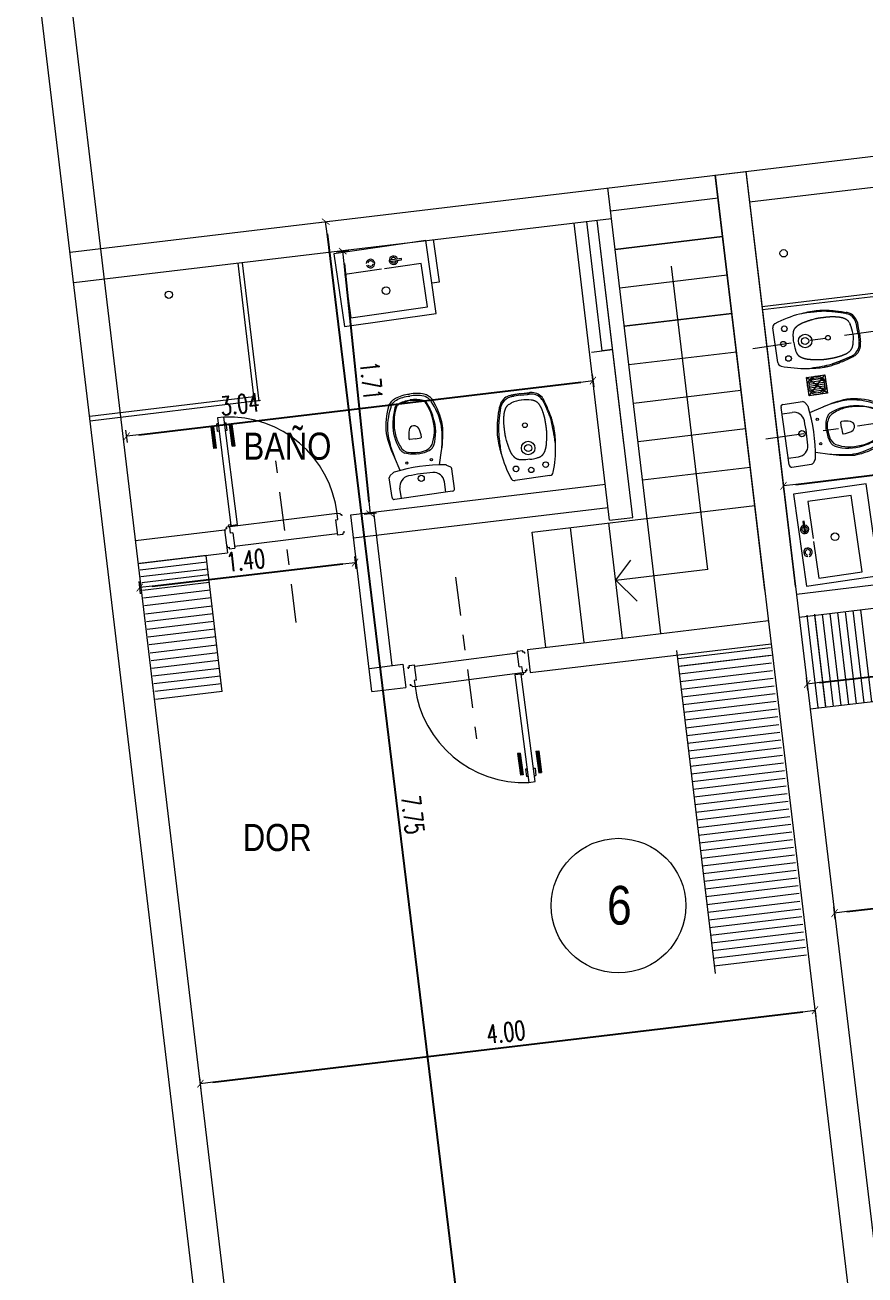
# Model space of a CAD drawing. Header units: millimetres. Extents: x 4525 to 9082, y 179 to 563.
# Drawn here: x 5375.86 to 5381.29, y 530.25 to 538.33 of the extents above; entities that cross this region are included whole.
import ezdxf

# ---------------------------------------------------------------- set-up
doc = ezdxf.new("R2010")
doc.units = ezdxf.units.MM
doc.header["$LTSCALE"] = 100
doc.linetypes.add('ACAD_ISO04W100', pattern=[30, 24, -3, 0, -3])
doc.linetypes.add('DASHDOT2', pattern=[0.5, 0.25, -0.125, 0, -0.125])
doc.layers.get('DEFPOINTS').update_dxf_attribs({"lineweight": 5})
for name, color, linetype, lineweight in [('000-Ejes', 251, 'ACAD_ISO04W100', 5), ('004-Carpinterias', 1, 'Continuous', 18), ('005-Sanitarios', 1, 'Continuous', 18), ('006-Cotas parciales', 7, 'Continuous', 5), ('A01-Barrido', 250, 'Continuous', 5), ('HATCH MUROS', 251, 'Continuous', 9), ('LINEA', 8, 'Continuous', 5), ('SANIT', 12, 'Continuous', 13), ('SANIT-INT', 11, 'Continuous', 5)]:
    doc.layers.add(name, color=color, linetype=linetype, lineweight=lineweight)
doc.styles.add('AREAL', font='ARIALN.TTF')
doc.styles.add('COTAS', font='ROMANS.shx', dxfattribs={"width": 0.7})
doc.dimstyles.new('COTA40', dxfattribs={"dimscale": 0.4, "dimtxt": 0.3, "dimasz": 0.2, "dimexe": 0, "dimexo": 0, "dimgap": 0.09, "dimtad": 1, "dimzin": 0, "dimdsep": 46, "dimtxsty": 'COTAS', "dimblk1": 'COTA_N', "dimblk2": 'COTA_N', "dimsah": 1, "dimcen": 0.1, "dimclrd": 1, "dimclre": 8, "dimclrt": 5, "dimaunit": 1, "dimadec": 3, "dimazin": 0, "dimtfac": 1, "dimtix": 1, "dimtmove": 2, "dimatfit": 3, "dimldrblk": 'COTA_N', "dimfxl": 0, "dimtolj": 1, "dimtzin": 0, "dimarcsym": 0})

# ---------------------------------------------------------------- blocks, each defined once
blk = doc.blocks.new('COTA_N')
for p, q in [((-1, 0), (0, 0)), ((0, 0.5), (0, -0.5))]:
    blk.add_line(p, q)
at = {"const_width": 0.065}
blk.add_lwpolyline([(0.14, 0.14), (0.28, 0.28), (0, 0), (-0.14, -0.14), (-0.28, -0.28)], dxfattribs=at)
blk = doc.blocks.new('*D431')
at = {"layer": '006-Cotas parciales', "color": 1, "lineweight": -2, "ltscale": 100}
blk.add_line((5376.6826, 534.701), (5377.9164, 534.8443), dxfattribs=at)
at = {"layer": 'DEFPOINTS', "color": 0, "ltscale": 100}
for p in [(5377.9959, 534.8535), (5377.9959, 534.8535), (5376.6031, 534.6918)]:
    blk.add_point(p, dxfattribs=at)
at = {"layer": '006-Cotas parciales', "color": 1, "lineweight": -2, "ltscale": 100, "xscale": 0.08000000000000002, "yscale": 0.08000000000000002, "zscale": 0.08000000000000002}
for p, rotation in [((5377.9959, 534.8535), 6.623571191290498), ((5376.6031, 534.6918), 186.6235711912905)]:
    blk.add_blockref('COTA_N', p, dxfattribs=dict(at, rotation=rotation))
at = {"layer": '006-Cotas parciales', "color": 5, "ltscale": 100, "insert": (5377.2884, 534.868), "char_height": 0.12, "attachment_point": 5, "rotation": 6.62357, "style": 'COTAS'}
blk.add_mtext('\\A1;1.40', dxfattribs=at)
blk = doc.blocks.new('*D435')
at = {"layer": '006-Cotas parciales', "color": 1, "lineweight": -2, "ltscale": 100}
blk.add_line((5377.8148, 536.9776), (5378.7321, 529.445), dxfattribs=at)
at = {"layer": 'DEFPOINTS', "color": 0, "ltscale": 100}
for p in [(5377.8051, 537.057), (5378.7418, 529.3655), (5378.7418, 529.3655)]:
    blk.add_point(p, dxfattribs=at)
at = {"layer": '006-Cotas parciales', "color": 1, "lineweight": -2, "ltscale": 100, "xscale": 0.08000000000000002, "yscale": 0.08000000000000002, "zscale": 0.08000000000000002}
for p, rotation in [((5377.8051, 537.057), 96.94317888029448), ((5378.7418, 529.3655), 276.9431788802945)]:
    blk.add_blockref('COTA_N', p, dxfattribs=dict(at, rotation=rotation))
at = {"layer": '006-Cotas parciales', "color": 5, "ltscale": 100, "insert": (5378.3687, 533.2229), "char_height": 0.12, "attachment_point": 5, "rotation": 276.94318, "style": 'COTAS'}
blk.add_mtext('\\A1;7.75', dxfattribs=at)
blk = doc.blocks.new('*D441')
at = {"layer": '006-Cotas parciales', "color": 1, "lineweight": -2, "ltscale": 100}
blk.add_line((5380.8456, 535.3588), (5382.625, 535.5713), dxfattribs=at)
at = {"layer": 'DEFPOINTS', "color": 0, "ltscale": 100}
for p in [(5382.7044, 535.5808), (5382.7044, 535.5808), (5380.7661, 535.3493)]:
    blk.add_point(p, dxfattribs=at)
at = {"layer": '006-Cotas parciales', "color": 1, "lineweight": -2, "ltscale": 100, "xscale": 0.08000000000000002, "yscale": 0.08000000000000002, "zscale": 0.08000000000000002}
for p, rotation in [((5382.7044, 535.5808), 6.811388888834847), ((5380.7661, 535.3493), 186.8113888888348)]:
    blk.add_blockref('COTA_N', p, dxfattribs=dict(at, rotation=rotation))
at = {"layer": '006-Cotas parciales', "color": 5, "ltscale": 100, "insert": (5381.7239, 535.5604), "char_height": 0.12, "attachment_point": 5, "rotation": 6.81139, "style": 'COTAS'}
blk.add_mtext('\\A1;1.95', dxfattribs=at)
blk = doc.blocks.new('*D443')
at = {"layer": '006-Cotas parciales', "color": 1, "lineweight": -2, "ltscale": 100}
blk.add_line((5377.0752, 531.4946), (5380.8901, 531.9503), dxfattribs=at)
at = {"layer": 'DEFPOINTS', "color": 0, "ltscale": 100}
for p in [(5380.9696, 531.9598), (5380.9696, 531.9598), (5376.9958, 531.4851)]:
    blk.add_point(p, dxfattribs=at)
at = {"layer": '006-Cotas parciales', "color": 1, "lineweight": -2, "ltscale": 100, "xscale": 0.08000000000000002, "yscale": 0.08000000000000002, "zscale": 0.08000000000000002}
for p, rotation in [((5380.9696, 531.9598), 6.811388888882875), ((5376.9958, 531.4851), 186.8113888888829)]:
    blk.add_blockref('COTA_N', p, dxfattribs=dict(at, rotation=rotation))
at = {"layer": '006-Cotas parciales', "color": 5, "ltscale": 100, "insert": (5378.9713, 531.8178), "char_height": 0.12, "attachment_point": 5, "rotation": 6.81139, "style": 'COTAS'}
blk.add_mtext('\\A1;4.00', dxfattribs=at)
blk = doc.blocks.new('*D446')
at = {"layer": '006-Cotas parciales', "color": 1, "lineweight": -2, "ltscale": 100}
blk.add_line((5377.9241, 536.7864), (5378.085, 535.2488), dxfattribs=at)
at = {"layer": 'DEFPOINTS', "color": 0, "ltscale": 100}
for p in [(5377.9158, 536.866), (5378.0933, 535.1692), (5378.0933, 535.1692)]:
    blk.add_point(p, dxfattribs=at)
at = {"layer": '006-Cotas parciales', "color": 1, "lineweight": -2, "ltscale": 100, "xscale": 0.08000000000000002, "yscale": 0.08000000000000002, "zscale": 0.08000000000000002}
for p, rotation in [((5377.9158, 536.866), 95.97276014530698), ((5378.0933, 535.1692), 275.972760145307)]:
    blk.add_blockref('COTA_N', p, dxfattribs=dict(at, rotation=rotation))
at = {"layer": '006-Cotas parciales', "color": 5, "ltscale": 100, "insert": (5378.1, 536.0276), "char_height": 0.12, "attachment_point": 5, "rotation": 275.97276, "style": 'COTAS'}
blk.add_mtext('\\A1;1.71', dxfattribs=at)
blk = doc.blocks.new('*D447')
at = {"layer": '006-Cotas parciales', "color": 1, "lineweight": -2, "ltscale": 100}
blk.add_line((5381.1755, 532.597), (5384.0267, 532.9375), dxfattribs=at)
at = {"layer": 'DEFPOINTS', "color": 0, "ltscale": 100}
for p in [(5384.1062, 532.947), (5384.1062, 532.947), (5381.096, 532.5875)]:
    blk.add_point(p, dxfattribs=at)
at = {"layer": '006-Cotas parciales', "color": 1, "lineweight": -2, "ltscale": 100, "xscale": 0.08000000000000002, "yscale": 0.08000000000000002, "zscale": 0.08000000000000002}
for p, rotation in [((5384.1062, 532.947), 6.811388888836006), ((5381.096, 532.5875), 186.811388888836)]:
    blk.add_blockref('COTA_N', p, dxfattribs=dict(at, rotation=rotation))
at = {"layer": '006-Cotas parciales', "color": 5, "ltscale": 100, "insert": (5382.5897, 532.8626), "char_height": 0.12, "attachment_point": 5, "rotation": 6.81139, "style": 'COTAS'}
blk.add_mtext('\\A1;3.03', dxfattribs=at)
blk = doc.blocks.new('INOD-MONACO-AP-PLANTA-CON-DPTO')
at = {"layer": 'SANIT'}
for p, q in [((-0.1875, 0), (0.1875, 0)), ((-0.2045, -0.015), (-0.2045, -0.1421)), ((0.2045, -0.015), (0.2045, -0.1421)), ((-0.1745, -0.1717), (-0.1971, -0.1561)), ((0.1745, -0.1717), (0.1971, -0.1561)), ((-0.13, -0.1795), (-0.156, -0.2704)), ((0.127, -0.1798), (0.1519, -0.2704))]:
    blk.add_line(p, q, dxfattribs=at)
for points in [[(-0.1035, -0.3001, 0.02892), (-0.1109, -0.31, 0.156998), (-0.1327, -0.4882, 0.072829), (-0.105, -0.5872, 0.204333), (-0.0837, -0.607, 0.080392), (-0.002, -0.6224)], [(-0.002, -0.2704, 0.121524), (-0.0852, -0.2859, 0.060693)], [(-0.002, -0.2704, -0.121524), (0.0812, -0.2859, -0.060693)], [(0.0994, -0.3001, -0.02892), (0.1069, -0.31, -0.156998), (0.1287, -0.4882, -0.072829), (0.1009, -0.5872, -0.204333), (0.0796, -0.607, -0.080392), (-0.002, -0.6224)], [(-0.1242, -0.6086, 0.122968), (-0.0912, -0.6341, 0.092568), (-0.002, -0.6472, 0.093376)], [(0.1202, -0.6086, -0.122968), (0.0871, -0.6341, -0.092568), (-0.002, -0.6472, -0.093376)]]:
    blk.add_lwpolyline(points, format="xyb", dxfattribs=at)
for centre, radius, start, end in [((-0.1894, -0.0167), 0.0168, 83.45096, 131.91083), ((0.1894, -0.0167), 0.0168, 48.08917, 96.54904), ((-0.1875, -0.015), 0.017, 140.46963, 180), ((0.1875, -0.015), 0.017, 0, 39.53037), ((-0.1875, -0.1421), 0.017, 180, 235.49148), ((0.1875, -0.1421), 0.017, 304.50852, 0), ((-0.1648, -0.1577), 0.017, 235.49148, 261.45644), ((0, 0.9396), 1.1266, 261.45644, 278.54356), ((0.1648, -0.1577), 0.017, 278.54356, 304.50852), ((0.4075, -0.4211), 0.5833, 165.03562, 174.69818), ((-0.0609, -0.3362), 0.0558, 115.82936, 139.74917), ((0.0568, -0.3362), 0.0558, 40.25083, 64.17064), ((-0.4116, -0.4211), 0.5833, 5.30182, 14.96438), ((0.1074, -0.4152), 0.2847, 170.28909, 184.61099), ((-0.1114, -0.4152), 0.2847, 357.28845, 9.71091), ((0.2448, -0.4064), 0.4224, 184.30141, 206.07105), ((-0.2488, -0.4064), 0.4224, 333.92895, 356.97887), ((-0.0254, -0.5351), 0.1232, 207.5391, 216.66718), ((0.0214, -0.5351), 0.1232, 323.33282, 332.4609)]:
    blk.add_arc(centre, radius, start, end, dxfattribs=at)
at = {"layer": 'SANIT-INT'}
for p, q in [((-0.145, 0), (-0.145, -0.0672)), ((0.145, 0), (0.145, -0.0672)), ((0.0016, -0.368), (-0.0342, -0.3693)), ((0.0016, -0.368), (0.0374, -0.3693))]:
    blk.add_line(p, q, dxfattribs=at)
for points in [[(-0.156, -0.2704, 0.058031), (-0.1852, -0.4288, 0.099768), (-0.1416, -0.607, 0.155256), (-0.0961, -0.6466, 0.093906), (-0.002, -0.6605, 0.093906)], [(-0.0025, -0.2793, 0.08742), (-0.0604, -0.2861, 0.121524)], [(0.1519, -0.2704, -0.058031), (0.1811, -0.4288, -0.099768), (0.1376, -0.607, -0.155256), (0.092, -0.6466, -0.093906), (-0.002, -0.6605, -0.093906)], [(-0.0015, -0.2793, -0.08742), (0.0563, -0.2861, -0.121524)]]:
    blk.add_lwpolyline(points, format="xyb", dxfattribs=at)
for centre, radius in [((0, -0.11), 0.02), ((-0.0823, -0.2209), 0.00743), ((0.0782, -0.2209), 0.00743)]:
    blk.add_circle(centre, radius, dxfattribs=at)
for centre, radius, start, end in [((-0.075, -0.0672), 0.07, 180, 265.7397), ((0.075, -0.0672), 0.07, 274.2603, 0), ((0, 0.9396), 1.0796, 265.7397, 274.2603), ((-0.0358, -0.3585), 0.0764, 108.75085, 160.66582), ((0.0317, -0.3585), 0.0764, 19.33418, 71.24915), ((0.1616, -0.4484), 0.2932, 156.8405, 172.92028), ((-0.034, -0.3743), 0.005, 91.97343, 179.82824), ((0.1519, -0.3748), 0.1909, 179.82824, 196.85929), ((-0.1487, -0.3748), 0.1909, 343.14071, 0.17176), ((0.0372, -0.3743), 0.005, 0.17176, 88.02657), ((-0.1657, -0.4484), 0.2932, 7.07972, 23.1595), ((0.2192, -0.4431), 0.3498, 174.95319, 203.97317), ((-0.0195, -0.4268), 0.0118, 196.85929, 200.59082), ((0.0018, -0.4188), 0.0346, 200.59082, 269.64452), ((0.0014, -0.4188), 0.0346, 270.35548, 339.40918), ((0.0227, -0.4268), 0.0118, 339.40918, 343.14071), ((-0.2232, -0.4431), 0.3498, 336.02683, 5.04681), ((-0.0711, -0.5722), 0.0321, 203.97317, 250.16689), ((0.0045, -0.3624), 0.2552, 250.16689, 268.55187), ((-0.0086, -0.3624), 0.2552, 271.44813, 289.83311), ((0.0671, -0.5722), 0.0321, 289.83311, 336.02683)]:
    blk.add_arc(centre, radius, start, end, dxfattribs=at)
blk = doc.blocks.new('BIDE-MONACO-PLANTA')
at = {"layer": 'SANIT'}
blk.add_line((-0.1132, 0), (0.1132, 0), dxfattribs=at)
for points in [[(-0.1402, -0.4774), (-0.1411, -0.4749), (-0.1421, -0.4717), (-0.1431, -0.4685), (-0.1441, -0.4653), (-0.145, -0.4621), (-0.146, -0.4589), (-0.1469, -0.4557), (-0.1478, -0.4525), (-0.1487, -0.4493), (-0.1495, -0.446), (-0.1504, -0.4428), (-0.1513, -0.4396), (-0.1521, -0.4363), (-0.153, -0.4331), (-0.1538, -0.4298), (-0.1547, -0.4266), (-0.1555, -0.4233), (-0.1564, -0.4201), (-0.1572, -0.4168), (-0.158, -0.4136), (-0.1589, -0.4104), (-0.1597, -0.4071), (-0.1605, -0.4039), (-0.1613, -0.4007), (-0.1621, -0.3974), (-0.1629, -0.3942), (-0.1637, -0.391), (-0.1644, -0.3878), (-0.1651, -0.3846), (-0.1659, -0.3813), (-0.1666, -0.3781), (-0.1672, -0.3749), (-0.1679, -0.3717), (-0.1686, -0.3685), (-0.1692, -0.3653), (-0.1698, -0.362), (-0.1704, -0.3588), (-0.171, -0.3556), (-0.1715, -0.3524), (-0.172, -0.3493), (-0.1725, -0.3461), (-0.1729, -0.3438)], [(0.14, -0.4774), (0.1409, -0.475), (0.1419, -0.4718), (0.1429, -0.4686), (0.1439, -0.4654), (0.1448, -0.4622), (0.1458, -0.459), (0.1467, -0.4558), (0.1476, -0.4526), (0.1485, -0.4493), (0.1493, -0.4461), (0.1502, -0.4429), (0.1511, -0.4396), (0.1519, -0.4364), (0.1528, -0.4332), (0.1536, -0.4299), (0.1545, -0.4267), (0.1553, -0.4234), (0.1562, -0.4202), (0.157, -0.4169), (0.1579, -0.4137), (0.1587, -0.4104), (0.1595, -0.4072), (0.1603, -0.404), (0.1612, -0.4007), (0.1619, -0.3975), (0.1627, -0.3943), (0.1635, -0.3911), (0.1642, -0.3879), (0.165, -0.3846), (0.1657, -0.3814), (0.1664, -0.3782), (0.1671, -0.375), (0.1677, -0.3718), (0.1684, -0.3685), (0.169, -0.3653), (0.1696, -0.3621), (0.1702, -0.3589), (0.1708, -0.3557), (0.1714, -0.3525), (0.1719, -0.3493), (0.1724, -0.3461), (0.1727, -0.3438)], [(0.0001, -0.5406), (-0.044, -0.5396), (-0.0475, -0.5395), (-0.0509, -0.5394), (-0.0541, -0.5394), (-0.0568, -0.5393)], [(-0.0003, -0.5406), (0.0437, -0.5396), (0.0473, -0.5395), (0.0506, -0.5395), (0.0538, -0.5394), (0.0565, -0.5393)], [(-0.0003, -0.5406), (-0.0002, -0.5406)], [(0.0001, -0.5406), (0, -0.5406)]]:
    blk.add_lwpolyline(points, dxfattribs=at)
for centre, radius, start, end in [((-0.1132, -0.0267), 0.0267, 89.97464, 160.71917), ((0.6356, -0.2884), 0.8201, 160.74454, 172.72153), ((0.1132, -0.0267), 0.0267, 19.25546, 90), ((-0.6359, -0.2884), 0.8201, 7.27847, 19.25546), ((1.1865, -0.2275), 1.3649, 179.12043, 182.20966), ((-0.9851, -0.2242), 1.1634, 357.24238, 1.95876), ((1.1865, -0.2205), 1.3649, 182.50375, 185.18056), ((-1.1866, -0.22), 1.3649, 354.79408, 357.47089), ((-0.0223, -0.432), 0.1264, 201.05571, 217.12048), ((0.0221, -0.432), 0.1264, 322.85415, 338.91893), ((-0.058, -0.4545), 0.0844, 219.51901, 265.07285), ((-0.0504, -0.4083), 0.1311, 263.62645, 267.30394), ((0.0503, -0.4083), 0.1311, 272.6707, 276.34819), ((0.0578, -0.4545), 0.0844, 274.90179, 320.45563)]:
    blk.add_arc(centre, radius, start, end, dxfattribs=at)
at = {"layer": 'SANIT-INT'}
for points in [[(0.0001, -0.1217), (-0.0134, -0.1217), (-0.0247, -0.1223), (-0.0341, -0.1231), (-0.0418, -0.1238), (-0.0481, -0.1246), (-0.0533, -0.1254), (-0.0575, -0.1262), (-0.061, -0.127), (-0.064, -0.1277), (-0.0666, -0.1284), (-0.0689, -0.1291), (-0.0709, -0.1298), (-0.0726, -0.1305), (-0.0742, -0.1311), (-0.0756, -0.1318), (-0.0769, -0.1324), (-0.0781, -0.1331), (-0.0793, -0.1337), (-0.0804, -0.1344), (-0.0815, -0.135), (-0.0825, -0.1357), (-0.0835, -0.1363), (-0.0844, -0.137), (-0.0853, -0.1376), (-0.0861, -0.1383), (-0.087, -0.1389), (-0.0877, -0.1396), (-0.0885, -0.1402), (-0.0892, -0.1409), (-0.0899, -0.1415), (-0.0905, -0.1422), (-0.0912, -0.1428), (-0.0918, -0.1435), (-0.0925, -0.1442), (-0.0931, -0.1448), (-0.0938, -0.1456), (-0.0944, -0.1463), (-0.0951, -0.1471), (-0.0958, -0.148), (-0.0966, -0.1489), (-0.0974, -0.1499), (-0.0982, -0.151), (-0.099, -0.1522), (-0.0998, -0.1534), (-0.1007, -0.1546), (-0.1015, -0.1559), (-0.1023, -0.1571), (-0.1031, -0.1584), (-0.1039, -0.1597), (-0.1047, -0.161), (-0.1054, -0.1623), (-0.1061, -0.1636), (-0.1067, -0.1649), (-0.1074, -0.1662), (-0.108, -0.1675), (-0.1087, -0.1688), (-0.1093, -0.1701), (-0.1099, -0.1714), (-0.1105, -0.1727), (-0.111, -0.174), (-0.1116, -0.1753), (-0.1121, -0.1766), (-0.1127, -0.1779), (-0.1132, -0.1793), (-0.1137, -0.1806), (-0.1142, -0.1819), (-0.1147, -0.1832), (-0.1152, -0.1847), (-0.1157, -0.1862), (-0.1162, -0.1878), (-0.1167, -0.1895), (-0.1173, -0.1914), (-0.1178, -0.1934), (-0.1184, -0.1956), (-0.119, -0.1979), (-0.1196, -0.2003), (-0.1202, -0.2027), (-0.1208, -0.2053), (-0.1215, -0.2079), (-0.122, -0.2105), (-0.1226, -0.2131), (-0.1232, -0.2157), (-0.1237, -0.2183), (-0.1243, -0.2209), (-0.1248, -0.2235), (-0.1253, -0.2261), (-0.1258, -0.2287), (-0.1263, -0.2313), (-0.1268, -0.2339), (-0.1273, -0.2365), (-0.1277, -0.2391), (-0.1282, -0.2417), (-0.1286, -0.2443), (-0.129, -0.2469), (-0.1294, -0.2495), (-0.1298, -0.2521), (-0.1301, -0.2547), (-0.1305, -0.2572), (-0.1308, -0.2598), (-0.1309, -0.2609)], [(-0.0001, -0.1217), (0.0133, -0.1217), (0.0247, -0.1223), (0.0341, -0.1231), (0.0418, -0.1238), (0.0481, -0.1246), (0.0532, -0.1254), (0.0574, -0.1262), (0.0609, -0.127), (0.0639, -0.1277), (0.0666, -0.1285), (0.0689, -0.1292), (0.0708, -0.1298), (0.0726, -0.1305), (0.0741, -0.1312), (0.0755, -0.1318), (0.0768, -0.1325), (0.078, -0.1331), (0.0792, -0.1338), (0.0803, -0.1344), (0.0814, -0.1351), (0.0824, -0.1357), (0.0834, -0.1364), (0.0844, -0.137), (0.0852, -0.1377), (0.0861, -0.1383), (0.0869, -0.139), (0.0877, -0.1396), (0.0884, -0.1403), (0.0891, -0.1409), (0.0898, -0.1416), (0.0905, -0.1422), (0.0911, -0.1429), (0.0918, -0.1435), (0.0924, -0.1442), (0.0931, -0.1449), (0.0937, -0.1456), (0.0944, -0.1463), (0.0951, -0.1472), (0.0958, -0.148), (0.0965, -0.149), (0.0973, -0.15), (0.0981, -0.1511), (0.0989, -0.1522), (0.0998, -0.1534), (0.1006, -0.1546), (0.1014, -0.1559), (0.1023, -0.1572), (0.1031, -0.1585), (0.1038, -0.1598), (0.1046, -0.1611), (0.1053, -0.1624), (0.106, -0.1637), (0.1067, -0.165), (0.1073, -0.1663), (0.108, -0.1676), (0.1086, -0.1689), (0.1092, -0.1702), (0.1098, -0.1715), (0.1104, -0.1728), (0.111, -0.1741), (0.1115, -0.1754), (0.1121, -0.1767), (0.1126, -0.178), (0.1131, -0.1793), (0.1136, -0.1806), (0.1141, -0.1819), (0.1146, -0.1833), (0.1151, -0.1847), (0.1156, -0.1862), (0.1161, -0.1878), (0.1166, -0.1896), (0.1172, -0.1914), (0.1177, -0.1935), (0.1183, -0.1956), (0.1189, -0.1979), (0.1195, -0.2003), (0.1201, -0.2028), (0.1208, -0.2053), (0.1214, -0.2079), (0.122, -0.2105), (0.1225, -0.2131), (0.1231, -0.2157), (0.1236, -0.2183), (0.1242, -0.2209), (0.1247, -0.2235), (0.1252, -0.2261), (0.1257, -0.2287), (0.1262, -0.2313), (0.1267, -0.2339), (0.1272, -0.2365), (0.1276, -0.2391), (0.1281, -0.2417), (0.1285, -0.2443), (0.1289, -0.2469), (0.1293, -0.2495), (0.1297, -0.2521), (0.13, -0.2547), (0.1303, -0.2573), (0.1306, -0.2599), (0.1308, -0.261)], [(-0.1301, -0.2549), (-0.1336, -0.2811), (-0.1337, -0.2824), (-0.1338, -0.2838), (-0.134, -0.2853), (-0.1341, -0.2869), (-0.1342, -0.2887), (-0.1343, -0.2906), (-0.1345, -0.2927), (-0.1346, -0.295), (-0.1347, -0.2973), (-0.1348, -0.2998), (-0.1349, -0.3023), (-0.135, -0.3049), (-0.135, -0.3075), (-0.135, -0.3101), (-0.135, -0.3127), (-0.135, -0.3153), (-0.135, -0.3179), (-0.1349, -0.3205), (-0.1349, -0.3231), (-0.1348, -0.3257), (-0.1348, -0.3283), (-0.1347, -0.3309), (-0.1347, -0.3335), (-0.1346, -0.3361), (-0.1346, -0.3387), (-0.1346, -0.3413), (-0.1345, -0.3439), (-0.1344, -0.3465), (-0.1344, -0.3491), (-0.1343, -0.3517), (-0.1342, -0.3543), (-0.1342, -0.3569), (-0.134, -0.3595), (-0.1339, -0.3621), (-0.1338, -0.3647), (-0.1336, -0.3673), (-0.1335, -0.3699), (-0.1332, -0.3725), (-0.133, -0.3751), (-0.1328, -0.3777), (-0.1325, -0.3803), (-0.1322, -0.3829), (-0.1319, -0.3855), (-0.1315, -0.3881), (-0.1312, -0.3907), (-0.1308, -0.3933), (-0.1305, -0.3959), (-0.1301, -0.3985), (-0.1296, -0.4011), (-0.1292, -0.4037), (-0.1288, -0.4063), (-0.1283, -0.4089), (-0.1278, -0.4115), (-0.1273, -0.4141), (-0.1268, -0.4167), (-0.1262, -0.4192), (-0.1257, -0.4217), (-0.1252, -0.4241), (-0.1246, -0.4264), (-0.1241, -0.4286), (-0.1236, -0.4306), (-0.1231, -0.4325), (-0.1227, -0.4342), (-0.1222, -0.4358), (-0.1218, -0.4373), (-0.1214, -0.4388), (-0.121, -0.4401), (-0.1205, -0.4414), (-0.1201, -0.4428), (-0.1197, -0.4441), (-0.1192, -0.4454), (-0.1188, -0.4467), (-0.1183, -0.448), (-0.1178, -0.4493), (-0.1173, -0.4506), (-0.1167, -0.4519), (-0.1162, -0.4532), (-0.1156, -0.4545), (-0.1151, -0.4558), (-0.1145, -0.4571), (-0.1139, -0.4584), (-0.1132, -0.4597), (-0.1126, -0.461), (-0.1119, -0.4623), (-0.1112, -0.4636), (-0.1105, -0.4649), (-0.1098, -0.4662), (-0.109, -0.4675), (-0.1082, -0.4688), (-0.1074, -0.4701), (-0.1065, -0.4714), (-0.1057, -0.4727), (-0.1047, -0.474), (-0.1038, -0.4753), (-0.1028, -0.4766), (-0.1017, -0.4779), (-0.1006, -0.4792), (-0.0994, -0.4805), (-0.0981, -0.4818), (-0.0967, -0.4831), (-0.0953, -0.4844), (-0.0937, -0.4857), (-0.092, -0.487), (-0.0901, -0.4883), (-0.0879, -0.4897), (-0.0853, -0.4911), (-0.0824, -0.4926), (-0.079, -0.4941), (-0.075, -0.4957), (-0.0705, -0.4973), (-0.0651, -0.499), (-0.0637, -0.4994)], [(0.13, -0.2549), (0.1334, -0.2812), (0.1336, -0.2825), (0.1337, -0.2839), (0.1338, -0.2854), (0.134, -0.287), (0.1341, -0.2887), (0.1342, -0.2907), (0.1343, -0.2928), (0.1345, -0.295), (0.1346, -0.2974), (0.1347, -0.2999), (0.1348, -0.3024), (0.1348, -0.305), (0.1349, -0.3076), (0.1349, -0.3102), (0.1349, -0.3128), (0.1349, -0.3154), (0.1348, -0.318), (0.1348, -0.3206), (0.1348, -0.3232), (0.1347, -0.3258), (0.1346, -0.3284), (0.1346, -0.331), (0.1345, -0.3336), (0.1345, -0.3362), (0.1344, -0.3388), (0.1344, -0.3414), (0.1343, -0.344), (0.1343, -0.3466), (0.1342, -0.3492), (0.1342, -0.3518), (0.1341, -0.3544), (0.134, -0.357), (0.1339, -0.3596), (0.1338, -0.3622), (0.1336, -0.3648), (0.1335, -0.3674), (0.1333, -0.37), (0.1331, -0.3726), (0.1329, -0.3752), (0.1326, -0.3778), (0.1323, -0.3804), (0.132, -0.383), (0.1317, -0.3856), (0.1314, -0.3882), (0.131, -0.3908), (0.1307, -0.3934), (0.1303, -0.396), (0.1299, -0.3986), (0.1295, -0.4012), (0.129, -0.4038), (0.1286, -0.4064), (0.1281, -0.409), (0.1276, -0.4116), (0.1271, -0.4142), (0.1266, -0.4168), (0.1261, -0.4193), (0.1255, -0.4218), (0.125, -0.4242), (0.1244, -0.4265), (0.1239, -0.4286), (0.1234, -0.4307), (0.1229, -0.4325), (0.1225, -0.4343), (0.1221, -0.4359), (0.1216, -0.4374), (0.1212, -0.4388), (0.1208, -0.4402), (0.1204, -0.4415), (0.1199, -0.4428), (0.1195, -0.4441), (0.119, -0.4454), (0.1186, -0.4467), (0.1181, -0.448), (0.1176, -0.4493), (0.1171, -0.4506), (0.1165, -0.4519), (0.116, -0.4532), (0.1154, -0.4545), (0.1149, -0.4558), (0.1143, -0.4571), (0.1136, -0.4584), (0.113, -0.4597), (0.1124, -0.461), (0.1117, -0.4623), (0.111, -0.4636), (0.1103, -0.4649), (0.1095, -0.4662), (0.1088, -0.4675), (0.108, -0.4688), (0.1072, -0.4701), (0.1063, -0.4714), (0.1054, -0.4727), (0.1045, -0.474), (0.1036, -0.4753), (0.1025, -0.4766), (0.1015, -0.4779), (0.1004, -0.4792), (0.0992, -0.4805), (0.0979, -0.4818), (0.0965, -0.4831), (0.0951, -0.4844), (0.0935, -0.4857), (0.0918, -0.487), (0.0899, -0.4884), (0.0877, -0.4897), (0.0851, -0.4911), (0.0822, -0.4926), (0.0788, -0.4941), (0.0748, -0.4957), (0.0703, -0.4974), (0.0649, -0.4991), (0.0635, -0.4994)], [(-0.0001, -0.55), (-0.0082, -0.5498), (-0.0153, -0.5496), (-0.0216, -0.5495), (-0.0271, -0.5493), (-0.032, -0.5492), (-0.0364, -0.5491), (-0.0404, -0.549), (-0.0442, -0.549), (-0.0477, -0.5489), (-0.0511, -0.5488), (-0.0543, -0.5487), (-0.057, -0.5486)], [(-0.0001, -0.55), (0.0079, -0.5498), (0.0151, -0.5496), (0.0213, -0.5495), (0.0268, -0.5494), (0.0318, -0.5493), (0.0362, -0.5492), (0.0402, -0.5491), (0.0439, -0.549), (0.0475, -0.5489), (0.0509, -0.5488), (0.0541, -0.5487), (0.0568, -0.5487)]]:
    blk.add_lwpolyline(points, dxfattribs=at)
for centre, radius in [((-0.097, -0.0731), 0.0182), ((0.0001, -0.0524), 0.0172), ((0.097, -0.0732), 0.0182), ((-0.0001, -0.1953), 0.0437), ((-0.0001, -0.1953), 0.0229), ((0, -0.3443), 0.0151)]:
    blk.add_circle(centre, radius, dxfattribs=at)
for centre, radius, start, end in [((-0.0545, -0.4593), 0.0941, 195.06628, 210.97635), ((-0.0182, -0.426), 0.1736, 331.87077, 340.547), ((-0.058, -0.4545), 0.0938, 214.58767, 265.07285), ((-0.0504, -0.4083), 0.1405, 263.62645, 267.30394), ((-0.0001, -0.2766), 0.2317, 253.69484, 269.95961), ((-0.0001, -0.2766), 0.2317, 270.01502, 286.27979), ((0.0503, -0.4083), 0.1405, 272.6707, 276.34819), ((0.0578, -0.4545), 0.0938, 274.90179, 325.38697)]:
    blk.add_arc(centre, radius, start, end, dxfattribs=at)
for points in [[(-0.1779, -0.1845), (-0.1845, -0.2946), (-0.1831, -0.3164), (-0.179, -0.3521), (-0.1734, -0.3814), (-0.1672, -0.4074), (-0.1571, -0.4464), (-0.1458, -0.4838)], [(0.1777, -0.1845), (0.1842, -0.2946), (0.1829, -0.3164), (0.1788, -0.3521), (0.1732, -0.3814), (0.167, -0.4074), (0.1568, -0.4464), (0.1455, -0.4838)]]:
    blk.add_spline(points, degree=3, dxfattribs=at)
blk = doc.blocks.new('REJILLA')
at = {"layer": 'SANIT-INT', "linetype": 'Continuous'}
for p, q in [((-0.06, -0.06), (-0.06, 0.06)), ((-0.06, 0.06), (0.06, 0.06)), ((-0.06, -0.06), (0.06, 0.06)), ((-0.06, 0.06), (0.06, -0.06)), ((-0.0474, 0.0158), (-0.0474, -0.0158)), ((-0.0349, 0.0358), (-0.0349, -0.0358)), ((-0.0224, 0.0447), (-0.0224, -0.0447)), ((-0.0099, 0.049), (-0.0099, -0.049)), ((0.0026, 0.0499), (0.0026, -0.0499)), ((0.0151, 0.0477), (0.0151, -0.0477)), ((0.0276, 0.0417), (0.0276, -0.0417)), ((0.0401, 0.0299), (0.0401, -0.0299)), ((0.06, 0.06), (0.06, -0.06)), ((0.06, -0.06), (-0.06, -0.06))]:
    blk.add_line(p, q, dxfattribs=at)
for radius in [0.06, 0.05]:
    blk.add_circle((0, 0), radius, dxfattribs=at)
blk = doc.blocks.new('MONACO COMPLETO')
at = {"layer": '000-Ejes', "linetype": 'DASHDOT2', "ltscale": 0.01}
for p, q in [((-0.1269, 0.59), (0.7646, 0.59)), ((-0.1269, 0), (0.7646, 0))]:
    blk.add_line(p, q, dxfattribs=at)
at = {"layer": '004-Carpinterias', "ltscale": 0.01, "rotation": 90}
blk.add_blockref('INOD-MONACO-AP-PLANTA-CON-DPTO', (0, 0), dxfattribs=at)
at = {"layer": '005-Sanitarios', "rotation": 90}
blk.add_blockref('REJILLA', (0.25, 0.295), dxfattribs=at)
at = {"layer": 'LINEA', "ltscale": 0.01, "rotation": 90}
blk.add_blockref('BIDE-MONACO-PLANTA', (0.02, 0.59), dxfattribs=at)
blk = doc.blocks.new('*D451')
at = {"layer": '006-Cotas parciales', "color": 1, "lineweight": -2, "ltscale": 100}
blk.add_line((5380.9986, 534.0773), (5387.2741, 534.7915), dxfattribs=at)
at = {"layer": 'DEFPOINTS', "color": 0, "ltscale": 100}
for p in [(5387.3536, 534.8005), (5387.3536, 534.8005), (5380.9192, 534.0682)]:
    blk.add_point(p, dxfattribs=at)
at = {"layer": '006-Cotas parciales', "color": 1, "lineweight": -2, "ltscale": 100, "xscale": 0.08000000000000002, "yscale": 0.08000000000000002, "zscale": 0.08000000000000002}
for p, rotation in [((5387.3536, 534.8005), 6.492956465209963), ((5380.9192, 534.0682), 186.49295646521)]:
    blk.add_blockref('COTA_N', p, dxfattribs=dict(at, rotation=rotation))
at = {"layer": '006-Cotas parciales', "color": 5, "ltscale": 100, "insert": (5384.1255, 534.5298), "char_height": 0.12, "attachment_point": 5, "rotation": 6.49296, "style": 'COTAS'}
blk.add_mtext('\\A1;6.48', dxfattribs=at)
blk = doc.blocks.new('PUERTA 0.70 DURLOCK')
at = {"layer": '000-Ejes', "linetype": 'DASHDOT2', "ltscale": 0.01}
blk.add_line((0.38, -0.6465), (0.38, 0.4065), dxfattribs=at)
at = {"layer": '004-Carpinterias', "linetype": 'Continuous'}
for p, q in [((0.009, 0.6755), (-0.009, 0.6755)), ((-0.009, 0.5355), (-0.009, 0.6755)), ((0.009, 0.5355), (0.009, 0.6755)), ((0.039, 0.6905), (0.029, 0.6905)), ((0.029, 0.6425), (0.029, 0.6905)), ((0.081, 0.6905), (0.091, 0.6905)), ((0.091, 0.6425), (0.091, 0.6905)), ((0.111, 0.6755), (0.129, 0.6755)), ((0.111, 0.5355), (0.111, 0.6755)), ((0.129, 0.5355), (0.129, 0.6755)), ((0.039, 0.6425), (0.029, 0.6425)), ((0.081, 0.6425), (0.091, 0.6425)), ((0.009, 0.5355), (-0.009, 0.5355)), ((0.111, 0.5355), (0.129, 0.5355)), ((0.01, 0.01), (0, 0.01)), ((0, 0), (0, 0.01)), ((0.03, 0.02), (0.01, 0.02)), ((0.01, 0.01), (0.01, 0.02)), ((0.03, -0.02), (0.03, 0.02)), ((0.73, 0.02), (0.75, 0.02)), ((0.73, -0.02), (0.73, 0.02)), ((0.75, 0.01), (0.75, 0.02)), ((0.75, 0.01), (0.76, 0.01)), ((0.76, 0), (0.76, 0.01)), ((0.045, -0.02), (0.03, -0.02)), ((0.045, -0.02), (0.045, -0.12)), ((0.715, -0.02), (0.715, -0.12)), ((0.715, -0.02), (0.73, -0.02)), ((0, -0.11), (0, -0.1)), ((0, -0.11), (0.01, -0.11)), ((0.01, -0.11), (0.01, -0.12)), ((0.01, -0.12), (0.045, -0.12)), ((0.75, -0.12), (0.715, -0.12)), ((0.76, -0.11), (0.75, -0.11)), ((0.75, -0.11), (0.75, -0.12)), ((0.76, -0.11), (0.76, -0.1))]:
    blk.add_line(p, q, dxfattribs=at)
blk.add_lwpolyline([(0.039, 0.729), (0.039, 0.029), (0.081, 0.029), (0.081, 0.729)], close=True, dxfattribs=at)
at = {"layer": '004-Carpinterias', "ltscale": 0.01, "const_width": 0.02}
for points in [[(0, 0.5355), (0, 0.6755)], [(0.122, 0.5355), (0.12, 0.6755)]]:
    blk.add_lwpolyline(points, dxfattribs=at)
at = {"layer": 'A01-Barrido', "linetype": 'Continuous'}
for p, q in [((0.73, 0.02), (0.03, 0.02)), ((0.715, -0.11), (0.045, -0.11))]:
    blk.add_line(p, q, dxfattribs=at)
blk.add_circle((0.0315, 0.0275), 0.0075, dxfattribs=at)
blk.add_arc((0.0227, 0.0241), 0.7073, 359.66564, 85.27469, dxfattribs=at)
blk = doc.blocks.new('*D490')
at = {"layer": '006-Cotas parciales', "color": 1, "lineweight": -2, "ltscale": 100}
blk.add_line((5376.5982, 535.679), (5379.4544, 536.0202), dxfattribs=at)
at = {"layer": 'DEFPOINTS', "color": 0, "ltscale": 100}
for p in [(5379.5338, 536.0297), (5379.5338, 536.0297), (5376.5187, 535.6695)]:
    blk.add_point(p, dxfattribs=at)
at = {"layer": '006-Cotas parciales', "color": 1, "lineweight": -2, "ltscale": 100, "xscale": 0.08000000000000002, "yscale": 0.08000000000000002, "zscale": 0.08000000000000002}
for p, rotation in [((5379.5338, 536.0297), 6.811388888836873), ((5376.5187, 535.6695), 186.8113888888369)]:
    blk.add_blockref('COTA_N', p, dxfattribs=dict(at, rotation=rotation))
at = {"layer": '006-Cotas parciales', "color": 5, "ltscale": 100, "insert": (5377.2498, 535.8775), "char_height": 0.12, "attachment_point": 5, "rotation": 6.81139, "style": 'COTAS'}
blk.add_mtext('\\A1;3.04', dxfattribs=at)

msp = doc.modelspace()

# ---------------------------------------------------------------- linework, layer by layer
at = {"layer": 'HATCH MUROS', "color": 0, "ltscale": 100}
for p, q in [((5376.5994, 533.1175), (5375.861, 539.2989)), ((5376.7979, 533.1412), (5376.0624, 539.2989)), ((5380.3249, 537.3574), (5387.3536, 538.1984)), ((5380.547, 537.184), (5387.3773, 537.9999)), ((5376.1523, 536.8599), (5380.5235, 537.3811)), ((5380.3247, 537.3585), (5381.2438, 529.6644)), ((5380.5413, 535.5454), (5380.3249, 537.3574)), ((5380.5233, 537.3822), (5381.6202, 528.1987)), ((5380.8438, 534.6992), (5380.5235, 537.3811)), ((5379.9737, 534.3949), (5379.6298, 537.2745)), ((5380.3427, 537.2085), (5379.6476, 537.1255)), ((5380.6036, 535.024), (5380.3486, 537.1588)), ((5379.6536, 537.0758), (5376.1762, 536.6605)), ((5379.6417, 535.1265), (5379.4123, 537.047)), ((5379.7907, 535.1442), (5379.5613, 537.0648)), ((5379.7332, 535.625), (5379.5613, 537.0648)), ((5380.3723, 536.9602), (5379.6772, 536.8772)), ((5379.6772, 536.8772), (5380.3723, 536.9602)), ((5377.3454, 535.8937), (5377.2386, 536.7874)), ((5377.3751, 535.8973), (5377.2684, 536.7909)), ((5379.7069, 536.629), (5380.402, 536.712)), ((5380.6277, 536.5082), (5381.6872, 536.6345)), ((5380.6301, 536.4883), (5381.6896, 536.6146)), ((5379.7365, 536.3807), (5380.4316, 536.4638)), ((5380.4316, 536.4638), (5379.7365, 536.3807)), ((5379.7365, 536.3807), (5380.4316, 536.4638)), ((5379.7662, 536.1325), (5380.4613, 536.2155)), ((5377.3418, 535.9235), (5376.2794, 535.7966)), ((5377.3831, 535.9015), (5376.2829, 535.7668)), ((5379.7958, 535.8843), (5380.4909, 535.9673)), ((5379.8255, 535.636), (5380.5206, 535.7191)), ((5380.6452, 534.6755), (5380.5413, 535.5454)), ((5379.8551, 535.3878), (5380.5502, 535.4708)), ((5379.8551, 535.3878), (5380.5502, 535.4708)), ((5377.9686, 535.1625), (5379.6139, 535.359)), ((5377.9863, 535.0135), (5379.6317, 535.2101)), ((5378.2361, 534.1873), (5378.1175, 535.1803)), ((5379.1401, 535.0506), (5380.5799, 535.2226)), ((5378.1049, 534.0206), (5377.9686, 535.1625)), ((5379.7255, 534.3652), (5379.6366, 535.1099)), ((5379.6417, 535.1265), (5379.7907, 535.1442)), ((5376.5764, 534.9962), (5377.1518, 535.0649)), ((5379.229, 534.3059), (5379.1401, 535.0506)), ((5379.4773, 534.3356), (5379.3883, 535.0803)), ((5376.5942, 534.8472), (5377.1696, 534.916)), ((5380.8497, 534.6497), (5381.9447, 534.7805)), ((5380.8675, 534.5007), (5381.9625, 534.6315)), ((5379.6724, 534.3589), (5380.6688, 534.4779)), ((5379.1109, 534.2918), (5379.6724, 534.3589)), ((5379.6902, 534.2099), (5380.6866, 534.3289)), ((5379.1287, 534.1429), (5379.6902, 534.2099)), ((5378.0872, 534.1695), (5378.3051, 534.1956)), ((5378.1049, 534.0206), (5378.3229, 534.0466)), ((5377.2492, 527.6766), (5376.5994, 533.1175)), ((5377.2462, 529.3883), (5376.7979, 533.1412))]:
    msp.add_line(p, q, dxfattribs=at)
at = {"layer": 'HATCH MUROS', "color": 0, "linetype": 'ByBlock', "ltscale": 100}
for p, q in [((5379.593, 536.2216), (5379.4932, 537.0567)), ((5379.5249, 536.2135), (5379.661, 536.2298)), ((5379.661, 536.2298), (5379.593, 536.2216)), ((5377.1518, 535.0649), (5377.1696, 534.916)), ((5379.1109, 534.2918), (5379.1287, 534.1429)), ((5378.3051, 534.1956), (5378.3229, 534.0466))]:
    msp.add_line(p, q, dxfattribs=at)
at = {"layer": 'HATCH MUROS', "color": 2, "ltscale": 100}
for p, q in [((5380.2765, 534.8087), (5380.0426, 536.7698)), ((5379.6821, 534.739), (5379.7779, 534.8698)), ((5380.2768, 534.8087), (5379.681, 534.7376)), ((5379.8187, 534.6048), (5379.6821, 534.739))]:
    msp.add_line(p, q, dxfattribs=at)
at = {"layer": 'HATCH MUROS', "color": 6, "ltscale": 100}
for p, q in [((5380.6452, 534.6755), (5380.5413, 535.5454)), ((5377.2492, 527.6766), (5376.5994, 533.1175))]:
    msp.add_line(p, q, dxfattribs=at)
at = {"layer": 'HATCH MUROS', "ltscale": 100}
for p, q in [((5377.0319, 534.8995), (5376.6006, 534.8481)), ((5377.0372, 534.8556), (5376.6058, 534.8042)), ((5377.1369, 534.0208), (5377.0319, 534.8995)), ((5377.0424, 534.8117), (5376.6111, 534.7603)), ((5377.0469, 534.7744), (5376.6156, 534.723)), ((5377.0528, 534.7248), (5376.6215, 534.6733)), ((5377.0588, 534.6751), (5376.6274, 534.6237)), ((5377.0647, 534.6255), (5376.6333, 534.574)), ((5377.0712, 534.5714), (5376.6399, 534.5199)), ((5381.1393, 533.9289), (5381.0681, 534.5247)), ((5381.189, 533.9349), (5381.1178, 534.5306)), ((5381.2386, 533.9408), (5381.1674, 534.5366)), ((5381.2882, 533.9467), (5381.2171, 534.5425)), ((5381.2882, 533.9467), (5381.2171, 534.5425)), ((5381.3379, 533.9527), (5381.2667, 534.5484)), ((5377.0772, 534.5217), (5376.6458, 534.4703)), ((5377.0831, 534.4721), (5376.6517, 534.4206)), ((5380.9897, 533.9171), (5380.9185, 534.5129)), ((5381.0393, 533.923), (5380.9681, 534.5188)), ((5381.04, 533.9171), (5380.9689, 534.5129)), ((5381.0897, 533.923), (5381.0185, 534.5188)), ((5377.089, 534.4224), (5376.6577, 534.371)), ((5377.0949, 534.3728), (5376.6636, 534.3213)), ((5377.1014, 534.3186), (5376.67, 534.2672)), ((5380.0746, 534.2847), (5380.3239, 532.1975)), ((5380.0867, 534.2337), (5380.6824, 534.3049)), ((5377.1073, 534.269), (5376.6759, 534.2176)), ((5377.1132, 534.2193), (5376.6819, 534.1679)), ((5380.0867, 534.1834), (5380.6824, 534.2546)), ((5380.0926, 534.1841), (5380.6884, 534.2553)), ((5380.0926, 534.1337), (5380.6884, 534.2049)), ((5377.1191, 534.1697), (5376.6878, 534.1183)), ((5377.1251, 534.1201), (5376.6937, 534.0686)), ((5380.0985, 534.0841), (5380.6943, 534.1553)), ((5377.131, 534.0704), (5376.6996, 534.019)), ((5380.1045, 534.0345), (5380.7002, 534.1056)), ((5380.1104, 533.9848), (5380.7062, 534.056)), ((5377.1369, 534.0208), (5376.7056, 533.9693)), ((5380.1163, 533.9352), (5380.7121, 534.0063)), ((5380.1163, 533.9352), (5380.7121, 534.0063)), ((5381.9337, 534.0238), (5380.9387, 533.905)), ((5380.1223, 533.8855), (5380.718, 533.9567)), ((5380.1282, 533.8359), (5380.724, 533.907)), ((5380.1341, 533.7862), (5380.7299, 533.8574)), ((5380.1401, 533.7366), (5380.7358, 533.8077)), ((5380.146, 533.6869), (5380.7417, 533.7581)), ((5380.146, 533.6869), (5380.7417, 533.7581)), ((5380.1519, 533.6373), (5380.7477, 533.7084)), ((5380.1578, 533.5876), (5380.7536, 533.6588)), ((5380.1638, 533.538), (5380.7595, 533.6091)), ((5380.1697, 533.4883), (5380.7655, 533.5595)), ((5380.1756, 533.4387), (5380.7714, 533.5098)), ((5380.1756, 533.4387), (5380.7714, 533.5098)), ((5380.1816, 533.389), (5380.7773, 533.4602)), ((5380.1875, 533.3394), (5380.7833, 533.4106)), ((5380.1934, 533.2897), (5380.7892, 533.3609)), ((5380.1994, 533.2401), (5380.7951, 533.3113)), ((5380.2053, 533.1905), (5380.801, 533.2616)), ((5380.2053, 533.1905), (5380.801, 533.2616)), ((5380.2112, 533.1408), (5380.807, 533.212)), ((5380.2171, 533.0912), (5380.8129, 533.1623)), ((5380.2231, 533.0415), (5380.8188, 533.1127)), ((5380.229, 532.9919), (5380.8248, 533.063)), ((5380.2349, 532.9422), (5380.8307, 533.0134)), ((5380.2349, 532.9422), (5380.8307, 533.0134)), ((5380.2409, 532.8926), (5380.8366, 532.9637)), ((5380.2468, 532.8429), (5380.8426, 532.9141)), ((5380.2527, 532.7933), (5380.8485, 532.8644)), ((5380.2587, 532.7436), (5380.8544, 532.8148)), ((5380.2646, 532.694), (5380.8603, 532.7651)), ((5380.2646, 532.694), (5380.8603, 532.7651)), ((5380.2705, 532.6443), (5380.8663, 532.7155)), ((5380.2764, 532.5947), (5380.8722, 532.6658)), ((5380.2824, 532.545), (5380.8781, 532.6162)), ((5380.2883, 532.4954), (5380.8841, 532.5666)), ((5380.2942, 532.4457), (5380.89, 532.5169)), ((5380.2942, 532.4457), (5380.89, 532.5169)), ((5380.3002, 532.3961), (5380.8959, 532.4673)), ((5380.3061, 532.3464), (5380.9019, 532.4176)), ((5380.312, 532.2968), (5380.9078, 532.368)), ((5380.318, 532.2472), (5380.9137, 532.3183))]:
    msp.add_line(p, q, dxfattribs=at)
at = {"layer": 'HATCH MUROS', "color": 0, "ltscale": 100}
for centre, radius in [((5380.7669, 536.8522), 0.0237), ((5376.7908, 536.5844), 0.0237), ((5379.6986, 532.6359), 0.4351)]:
    msp.add_circle(centre, radius, dxfattribs=at)
at = {"layer": 'SANIT', "ltscale": 0.01, "extrusion": (0.009276, 0.001329, 0.999956)}
for p, q in [((5378.117, 536.7939, -0.0001), (5378.1184, 536.784, -0.0001)), ((5378.2951, 536.8194, -0.0001), (5378.2209, 536.8088, -0.0001)), ((5378.2209, 536.8088, -0.0001), (5378.2223, 536.7989, -0.0001)), ((5378.2223, 536.7989, -0.0001), (5378.2966, 536.8095, -0.0001)), ((5378.2966, 536.8095, -0.0001), (5378.2951, 536.8194, -0.0001))]:
    msp.add_line(p, q, dxfattribs=at)
at = {"layer": 'SANIT', "ltscale": 0.01, "extrusion": (-0.001329, 0.009276, 0.999956)}
for p, q in [((5380.9002, 535.1204, -0.0001), (5380.8903, 535.119, -0.0001)), ((5380.8903, 535.119, -0.0001), (5380.9009, 535.0447, -0.0001)), ((5380.9108, 535.0461, -0.0001), (5380.9002, 535.1204, -0.0001)), ((5380.9009, 535.0447, -0.0001), (5380.9108, 535.0461, -0.0001)), ((5380.9158, 534.9408, -0.0001), (5380.9257, 534.9422, -0.0001))]:
    msp.add_line(p, q, dxfattribs=at)
at = {"layer": 'SANIT', "ltscale": 0.01}
for points in [[(5378.453, 536.934), (5377.8591, 536.8489), (5377.9264, 536.3787), (5378.5204, 536.4638)], [(5380.8303, 535.2954), (5380.9154, 534.7015), (5381.3856, 534.7689), (5381.3005, 535.3628)]]:
    msp.add_lwpolyline(points, close=True, dxfattribs=at)
at = {"layer": 'SANIT-INT'}
for points in [[(5378.492, 536.6615), (5378.5415, 536.6686), (5378.5025, 536.941)], [(5378.1663, 536.7495), (5377.9287, 536.7154), (5377.9688, 536.4353), (5378.4638, 536.5062), (5378.4236, 536.7863), (5378.1861, 536.7523)], [(5380.9603, 534.9901), (5380.9943, 534.7525), (5381.2745, 534.7927), (5381.2036, 535.2876), (5380.9234, 535.2475), (5380.9574, 535.0099)]]:
    msp.add_lwpolyline(points, dxfattribs=at)
at = {"layer": 'SANIT-INT', "extrusion": (0.009276, 0.001329, 0.999956)}
msp.add_circle((5377.9648, 536.544, 50.6019), 0.025, dxfattribs=at)
at = {"layer": 'SANIT-INT', "extrusion": (-0.001329, 0.009276, 0.999956)}
msp.add_circle((5381.0942, 535.0634, -2.1879), 0.025, dxfattribs=at)
at = {"layer": 'SANIT-INT', "extrusion": (0.009276, 0.001329, 0.999956)}
for centre, radius, start, end in [((5377.864, 536.719, 50.6011), 0.0275, 198.6279, 177.67654), ((5377.864, 536.719, 50.6011), 0.0175, 24.75377, 171.55067), ((5378.0125, 536.7403, 50.6025), 0.0275, 18.6279, 357.67654), ((5378.0125, 536.7403, 50.6025), 0.0175, 24.75377, 171.55067), ((5378.0125, 536.7403, 50.6025), 0.0175, 204.75377, 351.55067), ((5377.864, 536.719, 50.6011), 0.0175, 204.75377, 351.55067)]:
    msp.add_arc(centre, radius, start, end, dxfattribs=at)
at = {"layer": 'SANIT-INT', "extrusion": (-0.001329, 0.009276, 0.999956)}
for centre, radius, start, end in [((5380.8979, 535.111, -2.1873), 0.0275, 108.62861, 87.67725), ((5380.8979, 535.111, -2.1873), 0.0175, 114.75448, 261.55138), ((5380.8979, 535.111, -2.1873), 0.0175, 294.75448, 81.55138), ((5380.9192, 534.9626, -2.1887), 0.0275, 288.62861, 267.67725), ((5380.9192, 534.9626, -2.1887), 0.0175, 114.75448, 261.55138), ((5380.9192, 534.9626, -2.1887), 0.0175, 294.75448, 81.55138)]:
    msp.add_arc(centre, radius, start, end, dxfattribs=at)

# ---------------------------------------------------------------- block references
at = {"layer": '004-Carpinterias', "ltscale": 0.01, "rotation": 188.1525750584705}
msp.add_blockref('INOD-MONACO-AP-PLANTA-CON-DPTO', (5378.439, 535.2886), dxfattribs=at)
at = {"layer": '004-Carpinterias'}
for p, rotation in [((5377.1576, 535.0602), 7.13125713260926), ((5379.1049, 534.1661), 187.4315597257558)]:
    msp.add_blockref('PUERTA 0.70 DURLOCK', p, dxfattribs=dict(at, rotation=rotation))
at = {"layer": '005-Sanitarios', "rotation": 8.152575058460524}
msp.add_blockref('MONACO COMPLETO', (5380.7765, 535.671), dxfattribs=at)
at = {"layer": 'LINEA', "ltscale": 0.01, "rotation": 188.1525750584705}
msp.add_blockref('BIDE-MONACO-PLANTA', (5379.1426, 535.4001), dxfattribs=at)

# ---------------------------------------------------------------- texts
at = {"style": 'AREAL'}
for s, height, p in [('BAÑO', 0.17496, (5377.2743, 535.5179, -0.77)), ('DOR', 0.17496, (5377.2696, 532.9889, -2.6886)), ('6', 0.2499, (5379.625, 532.5133, -1.1))]:
    msp.add_text(s, height=height, dxfattribs=at).set_placement(p)

# ---------------------------------------------------------------- dimensions: what is measured, and where the dimension line sits
at = {"layer": '006-Cotas parciales', "ltscale": 100}
for p1, p2, picture, middle in [((5377.8051, 537.057), (5378.7418, 529.3655), '*D435', (5378.3687, 533.2229)), ((5377.9158, 536.866), (5378.0933, 535.1692), '*D446', (5378.1, 536.0276)), ((5376.9958, 531.4851), (5380.9696, 531.9598), '*D443', (5378.9713, 531.8178))]:
    dim = msp.add_aligned_dim(p1=p1, p2=p2, distance=0, dimstyle='COTA40', dxfattribs=at)
    dim.commit()
    dim.dimension.update_dxf_attribs({"geometry": picture, "text_midpoint": middle})
at = {"layer": '006-Cotas parciales', "color": 4, "ltscale": 100}
dim = msp.add_linear_dim(base=(5379.5338, 536.0297), p1=(5376.5187, 535.6695), p2=(5379.5338, 536.0297), angle=6.81139, dimstyle='COTA40', dxfattribs=at)
dim.commit()
dim.dimension.update_dxf_attribs({"geometry": '*D490', "text_midpoint": (5377.2498, 535.8775), "dimtype": 161})
for p1, p2, picture, middle in [((5380.7661, 535.3493), (5382.7044, 535.5808), '*D441', (5381.7239, 535.5604)), ((5376.6031, 534.6918), (5377.9959, 534.8535), '*D431', (5377.2884, 534.868)), ((5380.9192, 534.0682), (5387.3536, 534.8005), '*D451', (5384.1255, 534.5298)), ((5381.096, 532.5875), (5384.1062, 532.947), '*D447', (5382.5897, 532.8626))]:
    dim = msp.add_aligned_dim(p1=p1, p2=p2, distance=0, dimstyle='COTA40', dxfattribs=at)
    dim.commit()
    dim.dimension.update_dxf_attribs({"geometry": picture, "text_midpoint": middle})

doc.saveas('drawing.dxf')
